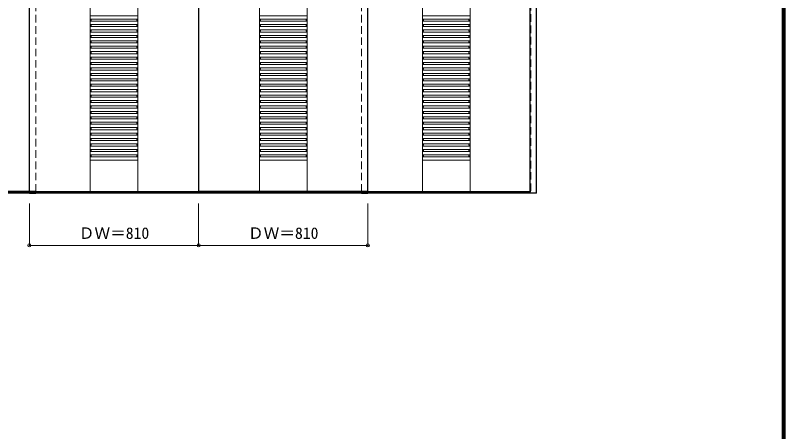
# Model space of a CAD drawing. Units: millimetres, scale not verified. Extents: x -6000 to 5700, y -4307 to 4260.
# Drawn here: x 2018 to 5700, y 276 to 2270 of the extents above; entities that cross this region are included whole.
import ezdxf
from ezdxf.enums import TextEntityAlignment as Align

# ---------------------------------------------------------------- set-up
doc = ezdxf.new("R2010")
doc.units = ezdxf.units.MM
doc.header["$LTSCALE"] = 30
doc.header["$PDMODE"] = 32
doc.header["$PDSIZE"] = 15
doc.linetypes.add('DASHED1', pattern=[1.8, 1.2, -0.6])
for name, color, linetype, lineweight in [('0-2_扉', 3, 'Continuous', 25), ('0-3_仕上げ', 4, 'Continuous', 9), ('0-4_枠', 3, 'Continuous', 25), ('0-B_寸法', 7, 'Continuous', 9), ('F-1_枠', 6, 'Continuous', 40)]:
    doc.layers.add(name, color=color, linetype=linetype, lineweight=lineweight)
doc.styles.add('ＭＳ ゴシック', font='')
doc.styles.get('ＭＳ ゴシック').set_extended_font_data('MS Gothic')

msp = doc.modelspace()

# ---------------------------------------------------------------- linework, layer by layer
at = {"layer": '0-2_扉'}
for p, q in [((2895, 3409), (2895, 1426)), ((2895, 3409), (2895, 1426)), ((2115, 1426), (1308, 1426)), ((2085, 1426), (2895, 1426)), ((3705, 1426), (2895, 1426)), ((3675, 1426), (4482, 1426))]:
    msp.add_line(p, q, dxfattribs=at)
for points in [[(2085, 1426), (2085, 3409), (2895, 3409)], [(3705, 1426), (3705, 3409), (2895, 3409)]]:
    msp.add_lwpolyline(points, dxfattribs=at)
at = {"layer": '0-3_仕上げ', "color": 7, "lineweight": 18}
for p, q in [((2376, 1426), (2376, 3409)), ((2604, 1426), (2604, 3409)), ((3186, 1426), (3186, 3409)), ((3414, 1426), (3414, 3409)), ((3966, 1426), (3966, 3409)), ((4194, 1426), (4194, 3409)), ((2604, 1576), (2376, 1576)), ((3186, 1576), (3414, 1576)), ((4194, 1576), (3966, 1576))]:
    msp.add_line(p, q, dxfattribs=at)
at = {"layer": '0-3_仕上げ'}
for p, q in [((2604, 2268), (2376, 2268)), ((2604, 2252), (2376, 2252)), ((2381, 2252), (2381, 2245.58)), ((2599, 2252), (2599, 2245.58)), ((3186, 2268), (3414, 2268)), ((3186, 2252), (3414, 2252)), ((3191, 2252), (3191, 2245.58)), ((3409, 2252), (3409, 2245.58)), ((4194, 2268), (3966, 2268)), ((4194, 2252), (3966, 2252)), ((3971, 2252), (3971, 2245.58)), ((4189, 2252), (4189, 2245.58)), ((2381, 2245.58), (2376, 2245.58)), ((2604, 2242), (2376, 2242)), ((2604, 2226), (2376, 2226)), ((2381, 2219.58), (2376, 2219.58)), ((2604, 2216), (2376, 2216)), ((2381, 2226), (2381, 2219.58)), ((2604, 2245.58), (2599, 2245.58)), ((2599, 2226), (2599, 2219.58)), ((2604, 2219.58), (2599, 2219.58)), ((3186, 2245.58), (3191, 2245.58)), ((3186, 2242), (3414, 2242)), ((3186, 2226), (3414, 2226)), ((3186, 2219.58), (3191, 2219.58)), ((3186, 2216), (3414, 2216)), ((3191, 2226), (3191, 2219.58)), ((3409, 2245.58), (3414, 2245.58)), ((3409, 2226), (3409, 2219.58)), ((3409, 2219.58), (3414, 2219.58)), ((3971, 2245.58), (3966, 2245.58)), ((4194, 2242), (3966, 2242)), ((4194, 2226), (3966, 2226)), ((3971, 2219.58), (3966, 2219.58)), ((4194, 2216), (3966, 2216)), ((3971, 2226), (3971, 2219.58)), ((4194, 2245.58), (4189, 2245.58)), ((4189, 2226), (4189, 2219.58)), ((4194, 2219.58), (4189, 2219.58)), ((2604, 2200), (2376, 2200)), ((2381, 2193.58), (2376, 2193.58)), ((2604, 2190), (2376, 2190)), ((2604, 2174), (2376, 2174)), ((2381, 2200), (2381, 2193.58)), ((2381, 2174), (2381, 2167.58)), ((2599, 2200), (2599, 2193.58)), ((2604, 2193.58), (2599, 2193.58)), ((2599, 2174), (2599, 2167.58)), ((3186, 2200), (3414, 2200)), ((3186, 2193.58), (3191, 2193.58)), ((3186, 2190), (3414, 2190)), ((3186, 2174), (3414, 2174)), ((3191, 2200), (3191, 2193.58)), ((3191, 2174), (3191, 2167.58)), ((3409, 2200), (3409, 2193.58)), ((3409, 2193.58), (3414, 2193.58)), ((3409, 2174), (3409, 2167.58)), ((4194, 2200), (3966, 2200)), ((3971, 2193.58), (3966, 2193.58)), ((4194, 2190), (3966, 2190)), ((4194, 2174), (3966, 2174)), ((3971, 2200), (3971, 2193.58)), ((3971, 2174), (3971, 2167.58)), ((4189, 2200), (4189, 2193.58)), ((4194, 2193.58), (4189, 2193.58)), ((4189, 2174), (4189, 2167.58)), ((2381, 2167.58), (2376, 2167.58)), ((2604, 2164), (2376, 2164)), ((2604, 2148), (2376, 2148)), ((2381, 2141.58), (2376, 2141.58)), ((2604, 2138), (2376, 2138)), ((2381, 2148), (2381, 2141.58)), ((2604, 2167.58), (2599, 2167.58)), ((2599, 2148), (2599, 2141.58)), ((2604, 2141.58), (2599, 2141.58)), ((3186, 2167.58), (3191, 2167.58)), ((3186, 2164), (3414, 2164)), ((3186, 2148), (3414, 2148)), ((3186, 2141.58), (3191, 2141.58)), ((3186, 2138), (3414, 2138)), ((3191, 2148), (3191, 2141.58)), ((3409, 2167.58), (3414, 2167.58)), ((3409, 2148), (3409, 2141.58)), ((3409, 2141.58), (3414, 2141.58)), ((3971, 2167.58), (3966, 2167.58)), ((4194, 2164), (3966, 2164)), ((4194, 2148), (3966, 2148)), ((3971, 2141.58), (3966, 2141.58)), ((4194, 2138), (3966, 2138)), ((3971, 2148), (3971, 2141.58)), ((4194, 2167.58), (4189, 2167.58)), ((4189, 2148), (4189, 2141.58)), ((4194, 2141.58), (4189, 2141.58)), ((2604, 2122), (2376, 2122)), ((2381, 2115.58), (2376, 2115.58)), ((2604, 2112), (2376, 2112)), ((2381, 2122), (2381, 2115.58)), ((2599, 2122), (2599, 2115.58)), ((2604, 2115.58), (2599, 2115.58)), ((3186, 2122), (3414, 2122)), ((3186, 2115.58), (3191, 2115.58)), ((3186, 2112), (3414, 2112)), ((3191, 2122), (3191, 2115.58)), ((3409, 2122), (3409, 2115.58)), ((3409, 2115.58), (3414, 2115.58)), ((4194, 2122), (3966, 2122)), ((3971, 2115.58), (3966, 2115.58)), ((4194, 2112), (3966, 2112)), ((3971, 2122), (3971, 2115.58)), ((4189, 2122), (4189, 2115.58)), ((4194, 2115.58), (4189, 2115.58)), ((2604, 2096), (2376, 2096)), ((2381, 2089.58), (2376, 2089.58)), ((2604, 2086), (2376, 2086)), ((2604, 2070), (2376, 2070)), ((2381, 2063.58), (2376, 2063.58)), ((2381, 2096), (2381, 2089.58)), ((2381, 2070), (2381, 2063.58)), ((2599, 2096), (2599, 2089.58)), ((2604, 2089.58), (2599, 2089.58)), ((2599, 2070), (2599, 2063.58)), ((2604, 2063.58), (2599, 2063.58)), ((3186, 2096), (3414, 2096)), ((3186, 2089.58), (3191, 2089.58)), ((3186, 2086), (3414, 2086)), ((3186, 2070), (3414, 2070)), ((3186, 2063.58), (3191, 2063.58)), ((3191, 2096), (3191, 2089.58)), ((3191, 2070), (3191, 2063.58)), ((3409, 2096), (3409, 2089.58)), ((3409, 2089.58), (3414, 2089.58)), ((3409, 2070), (3409, 2063.58)), ((3409, 2063.58), (3414, 2063.58)), ((4194, 2096), (3966, 2096)), ((3971, 2089.58), (3966, 2089.58)), ((4194, 2086), (3966, 2086)), ((4194, 2070), (3966, 2070)), ((3971, 2063.58), (3966, 2063.58)), ((3971, 2096), (3971, 2089.58)), ((3971, 2070), (3971, 2063.58)), ((4189, 2096), (4189, 2089.58)), ((4194, 2089.58), (4189, 2089.58)), ((4189, 2070), (4189, 2063.58)), ((4194, 2063.58), (4189, 2063.58)), ((2604, 2060), (2376, 2060)), ((2604, 2044), (2376, 2044)), ((2381, 2037.58), (2376, 2037.58)), ((2604, 2034), (2376, 2034)), ((2381, 2044), (2381, 2037.58)), ((2599, 2044), (2599, 2037.58)), ((2604, 2037.58), (2599, 2037.58)), ((3186, 2060), (3414, 2060)), ((3186, 2044), (3414, 2044)), ((3186, 2037.58), (3191, 2037.58)), ((3186, 2034), (3414, 2034)), ((3191, 2044), (3191, 2037.58)), ((3409, 2044), (3409, 2037.58)), ((3409, 2037.58), (3414, 2037.58)), ((4194, 2060), (3966, 2060)), ((4194, 2044), (3966, 2044)), ((3971, 2037.58), (3966, 2037.58)), ((4194, 2034), (3966, 2034)), ((3971, 2044), (3971, 2037.58)), ((4189, 2044), (4189, 2037.58)), ((4194, 2037.58), (4189, 2037.58)), ((2604, 2018), (2376, 2018)), ((2381, 2011.58), (2376, 2011.58)), ((2604, 2008), (2376, 2008)), ((2604, 1992), (2376, 1992)), ((2381, 2018), (2381, 2011.58)), ((2381, 1992), (2381, 1985.58)), ((2599, 2018), (2599, 2011.58)), ((2604, 2011.58), (2599, 2011.58)), ((2599, 1992), (2599, 1985.58)), ((3186, 2018), (3414, 2018)), ((3186, 2011.58), (3191, 2011.58)), ((3186, 2008), (3414, 2008)), ((3186, 1992), (3414, 1992)), ((3191, 2018), (3191, 2011.58)), ((3191, 1992), (3191, 1985.58)), ((3409, 2018), (3409, 2011.58)), ((3409, 2011.58), (3414, 2011.58)), ((3409, 1992), (3409, 1985.58)), ((4194, 2018), (3966, 2018)), ((3971, 2011.58), (3966, 2011.58)), ((4194, 2008), (3966, 2008)), ((4194, 1992), (3966, 1992)), ((3971, 2018), (3971, 2011.58)), ((3971, 1992), (3971, 1985.58)), ((4189, 2018), (4189, 2011.58)), ((4194, 2011.58), (4189, 2011.58)), ((4189, 1992), (4189, 1985.58)), ((2381, 1985.58), (2376, 1985.58)), ((2604, 1982), (2376, 1982)), ((2604, 1966), (2376, 1966)), ((2381, 1959.58), (2376, 1959.58)), ((2604, 1956), (2376, 1956)), ((2381, 1966), (2381, 1959.58)), ((2604, 1985.58), (2599, 1985.58)), ((2599, 1966), (2599, 1959.58)), ((2604, 1959.58), (2599, 1959.58)), ((3186, 1985.58), (3191, 1985.58)), ((3186, 1982), (3414, 1982)), ((3186, 1966), (3414, 1966)), ((3186, 1959.58), (3191, 1959.58)), ((3186, 1956), (3414, 1956)), ((3191, 1966), (3191, 1959.58)), ((3409, 1985.58), (3414, 1985.58)), ((3409, 1966), (3409, 1959.58)), ((3409, 1959.58), (3414, 1959.58)), ((3971, 1985.58), (3966, 1985.58)), ((4194, 1982), (3966, 1982)), ((4194, 1966), (3966, 1966)), ((3971, 1959.58), (3966, 1959.58)), ((4194, 1956), (3966, 1956)), ((3971, 1966), (3971, 1959.58)), ((4194, 1985.58), (4189, 1985.58)), ((4189, 1966), (4189, 1959.58)), ((4194, 1959.58), (4189, 1959.58)), ((2604, 1940), (2376, 1940)), ((2381, 1933.58), (2376, 1933.58)), ((2604, 1930), (2376, 1930)), ((2381, 1940), (2381, 1933.58)), ((2599, 1940), (2599, 1933.58)), ((2604, 1933.58), (2599, 1933.58)), ((3186, 1940), (3414, 1940)), ((3186, 1933.58), (3191, 1933.58)), ((3186, 1930), (3414, 1930)), ((3191, 1940), (3191, 1933.58)), ((3409, 1940), (3409, 1933.58)), ((3409, 1933.58), (3414, 1933.58)), ((4194, 1940), (3966, 1940)), ((3971, 1933.58), (3966, 1933.58)), ((4194, 1930), (3966, 1930)), ((3971, 1940), (3971, 1933.58)), ((4189, 1940), (4189, 1933.58)), ((4194, 1933.58), (4189, 1933.58)), ((2604, 1914), (2376, 1914)), ((2381, 1907.58), (2376, 1907.58)), ((2604, 1904), (2376, 1904)), ((2604, 1888), (2376, 1888)), ((2381, 1881.58), (2376, 1881.58)), ((2604, 1878), (2376, 1878)), ((2381, 1914), (2381, 1907.58)), ((2381, 1888), (2381, 1881.58)), ((2599, 1914), (2599, 1907.58)), ((2604, 1907.58), (2599, 1907.58)), ((2599, 1888), (2599, 1881.58)), ((2604, 1881.58), (2599, 1881.58)), ((3186, 1914), (3414, 1914)), ((3186, 1907.58), (3191, 1907.58)), ((3186, 1904), (3414, 1904)), ((3186, 1888), (3414, 1888)), ((3186, 1881.58), (3191, 1881.58)), ((3186, 1878), (3414, 1878)), ((3191, 1914), (3191, 1907.58)), ((3191, 1888), (3191, 1881.58)), ((3409, 1914), (3409, 1907.58)), ((3409, 1907.58), (3414, 1907.58)), ((3409, 1888), (3409, 1881.58)), ((3409, 1881.58), (3414, 1881.58)), ((4194, 1914), (3966, 1914)), ((3971, 1907.58), (3966, 1907.58)), ((4194, 1904), (3966, 1904)), ((4194, 1888), (3966, 1888)), ((3971, 1881.58), (3966, 1881.58)), ((4194, 1878), (3966, 1878)), ((3971, 1914), (3971, 1907.58)), ((3971, 1888), (3971, 1881.58)), ((4189, 1914), (4189, 1907.58)), ((4194, 1907.58), (4189, 1907.58)), ((4189, 1888), (4189, 1881.58)), ((4194, 1881.58), (4189, 1881.58)), ((2604, 1862), (2376, 1862)), ((2381, 1855.58), (2376, 1855.58)), ((2604, 1852), (2376, 1852)), ((2381, 1862), (2381, 1855.58)), ((2599, 1862), (2599, 1855.58)), ((2604, 1855.58), (2599, 1855.58)), ((3186, 1862), (3414, 1862)), ((3186, 1855.58), (3191, 1855.58)), ((3186, 1852), (3414, 1852)), ((3191, 1862), (3191, 1855.58)), ((3409, 1862), (3409, 1855.58)), ((3409, 1855.58), (3414, 1855.58)), ((4194, 1862), (3966, 1862)), ((3971, 1855.58), (3966, 1855.58)), ((4194, 1852), (3966, 1852)), ((3971, 1862), (3971, 1855.58)), ((4189, 1862), (4189, 1855.58)), ((4194, 1855.58), (4189, 1855.58)), ((2604, 1836), (2376, 1836)), ((2381, 1829.58), (2376, 1829.58)), ((2604, 1826), (2376, 1826)), ((2604, 1810), (2376, 1810)), ((2381, 1836), (2381, 1829.58)), ((2381, 1810), (2381, 1803.58)), ((2599, 1836), (2599, 1829.58)), ((2604, 1829.58), (2599, 1829.58)), ((2599, 1810), (2599, 1803.58)), ((3186, 1836), (3414, 1836)), ((3186, 1829.58), (3191, 1829.58)), ((3186, 1826), (3414, 1826)), ((3186, 1810), (3414, 1810)), ((3191, 1836), (3191, 1829.58)), ((3191, 1810), (3191, 1803.58)), ((3409, 1836), (3409, 1829.58)), ((3409, 1829.58), (3414, 1829.58)), ((3409, 1810), (3409, 1803.58)), ((4194, 1836), (3966, 1836)), ((3971, 1829.58), (3966, 1829.58)), ((4194, 1826), (3966, 1826)), ((4194, 1810), (3966, 1810)), ((3971, 1836), (3971, 1829.58)), ((3971, 1810), (3971, 1803.58)), ((4189, 1836), (4189, 1829.58)), ((4194, 1829.58), (4189, 1829.58)), ((4189, 1810), (4189, 1803.58)), ((2381, 1803.58), (2376, 1803.58)), ((2604, 1800), (2376, 1800)), ((2604, 1784), (2376, 1784)), ((2381, 1777.58), (2376, 1777.58)), ((2604, 1774), (2376, 1774)), ((2381, 1784), (2381, 1777.58)), ((2604, 1803.58), (2599, 1803.58)), ((2599, 1784), (2599, 1777.58)), ((2604, 1777.58), (2599, 1777.58)), ((3186, 1803.58), (3191, 1803.58)), ((3186, 1800), (3414, 1800)), ((3186, 1784), (3414, 1784)), ((3186, 1777.58), (3191, 1777.58)), ((3186, 1774), (3414, 1774)), ((3191, 1784), (3191, 1777.58)), ((3409, 1803.58), (3414, 1803.58)), ((3409, 1784), (3409, 1777.58)), ((3409, 1777.58), (3414, 1777.58)), ((3971, 1803.58), (3966, 1803.58)), ((4194, 1800), (3966, 1800)), ((4194, 1784), (3966, 1784)), ((3971, 1777.58), (3966, 1777.58)), ((4194, 1774), (3966, 1774)), ((3971, 1784), (3971, 1777.58)), ((4194, 1803.58), (4189, 1803.58)), ((4189, 1784), (4189, 1777.58)), ((4194, 1777.58), (4189, 1777.58)), ((2604, 1758), (2376, 1758)), ((2381, 1751.58), (2376, 1751.58)), ((2604, 1748), (2376, 1748)), ((2604, 1732), (2376, 1732)), ((2381, 1758), (2381, 1751.58)), ((2381, 1732), (2381, 1725.58)), ((2599, 1758), (2599, 1751.58)), ((2604, 1751.58), (2599, 1751.58)), ((2599, 1732), (2599, 1725.58)), ((3186, 1758), (3414, 1758)), ((3186, 1751.58), (3191, 1751.58)), ((3186, 1748), (3414, 1748)), ((3186, 1732), (3414, 1732)), ((3191, 1758), (3191, 1751.58)), ((3191, 1732), (3191, 1725.58)), ((3409, 1758), (3409, 1751.58)), ((3409, 1751.58), (3414, 1751.58)), ((3409, 1732), (3409, 1725.58)), ((4194, 1758), (3966, 1758)), ((3971, 1751.58), (3966, 1751.58)), ((4194, 1748), (3966, 1748)), ((4194, 1732), (3966, 1732)), ((3971, 1758), (3971, 1751.58)), ((3971, 1732), (3971, 1725.58)), ((4189, 1758), (4189, 1751.58)), ((4194, 1751.58), (4189, 1751.58)), ((4189, 1732), (4189, 1725.58)), ((2381, 1725.58), (2376, 1725.58)), ((2604, 1722), (2376, 1722)), ((2604, 1706), (2376, 1706)), ((2381, 1699.58), (2376, 1699.58)), ((2604, 1696), (2376, 1696)), ((2381, 1706), (2381, 1699.58)), ((2604, 1725.58), (2599, 1725.58)), ((2599, 1706), (2599, 1699.58)), ((2604, 1699.58), (2599, 1699.58)), ((3186, 1725.58), (3191, 1725.58)), ((3186, 1722), (3414, 1722)), ((3186, 1706), (3414, 1706)), ((3186, 1699.58), (3191, 1699.58)), ((3186, 1696), (3414, 1696)), ((3191, 1706), (3191, 1699.58)), ((3409, 1725.58), (3414, 1725.58)), ((3409, 1706), (3409, 1699.58)), ((3409, 1699.58), (3414, 1699.58)), ((3971, 1725.58), (3966, 1725.58)), ((4194, 1722), (3966, 1722)), ((4194, 1706), (3966, 1706)), ((3971, 1699.58), (3966, 1699.58)), ((4194, 1696), (3966, 1696)), ((3971, 1706), (3971, 1699.58)), ((4194, 1725.58), (4189, 1725.58)), ((4189, 1706), (4189, 1699.58)), ((4194, 1699.58), (4189, 1699.58)), ((2604, 1680), (2376, 1680)), ((2381, 1673.58), (2376, 1673.58)), ((2604, 1670), (2376, 1670)), ((2381, 1680), (2381, 1673.58)), ((2599, 1680), (2599, 1673.58)), ((2604, 1673.58), (2599, 1673.58)), ((3186, 1680), (3414, 1680)), ((3186, 1673.58), (3191, 1673.58)), ((3186, 1670), (3414, 1670)), ((3191, 1680), (3191, 1673.58)), ((3409, 1680), (3409, 1673.58)), ((3409, 1673.58), (3414, 1673.58)), ((4194, 1680), (3966, 1680)), ((3971, 1673.58), (3966, 1673.58)), ((4194, 1670), (3966, 1670)), ((3971, 1680), (3971, 1673.58)), ((4189, 1680), (4189, 1673.58)), ((4194, 1673.58), (4189, 1673.58)), ((2604, 1654), (2376, 1654)), ((2381, 1647.58), (2376, 1647.58)), ((2604, 1644), (2376, 1644)), ((2604, 1628), (2376, 1628)), ((2381, 1621.58), (2376, 1621.58)), ((2381, 1654), (2381, 1647.58)), ((2381, 1628), (2381, 1621.58)), ((2599, 1654), (2599, 1647.58)), ((2604, 1647.58), (2599, 1647.58)), ((2599, 1628), (2599, 1621.58)), ((2604, 1621.58), (2599, 1621.58)), ((3186, 1654), (3414, 1654)), ((3186, 1647.58), (3191, 1647.58)), ((3186, 1644), (3414, 1644)), ((3186, 1628), (3414, 1628)), ((3186, 1621.58), (3191, 1621.58)), ((3191, 1654), (3191, 1647.58)), ((3191, 1628), (3191, 1621.58)), ((3409, 1654), (3409, 1647.58)), ((3409, 1647.58), (3414, 1647.58)), ((3409, 1628), (3409, 1621.58)), ((3409, 1621.58), (3414, 1621.58)), ((4194, 1654), (3966, 1654)), ((3971, 1647.58), (3966, 1647.58)), ((4194, 1644), (3966, 1644)), ((4194, 1628), (3966, 1628)), ((3971, 1621.58), (3966, 1621.58)), ((3971, 1654), (3971, 1647.58)), ((3971, 1628), (3971, 1621.58)), ((4189, 1654), (4189, 1647.58)), ((4194, 1647.58), (4189, 1647.58)), ((4189, 1628), (4189, 1621.58)), ((4194, 1621.58), (4189, 1621.58)), ((2604, 1618), (2376, 1618)), ((2604, 1602), (2376, 1602)), ((2381, 1595.58), (2376, 1595.58)), ((2604, 1592), (2376, 1592)), ((2381, 1602), (2381, 1595.58)), ((2599, 1602), (2599, 1595.58)), ((2604, 1595.58), (2599, 1595.58)), ((3186, 1618), (3414, 1618)), ((3186, 1602), (3414, 1602)), ((3186, 1595.58), (3191, 1595.58)), ((3186, 1592), (3414, 1592)), ((3191, 1602), (3191, 1595.58)), ((3409, 1602), (3409, 1595.58)), ((3409, 1595.58), (3414, 1595.58)), ((4194, 1618), (3966, 1618)), ((4194, 1602), (3966, 1602)), ((3971, 1595.58), (3966, 1595.58)), ((4194, 1592), (3966, 1592)), ((3971, 1602), (3971, 1595.58)), ((4189, 1602), (4189, 1595.58)), ((4194, 1595.58), (4189, 1595.58))]:
    msp.add_line(p, q, dxfattribs=at)
at = {"layer": '0-4_枠'}
for p, q in [((4482, 1418), (4482, 3453)), ((4512, 1418), (4512, 3453)), ((4482, 1421), (1308, 1421)), ((4482, 1418), (1308, 1418)), ((2085, 1418), (2115, 1418)), ((3675, 1418), (3705, 1418)), ((4512, 1418), (4482, 1418))]:
    msp.add_line(p, q, dxfattribs=at)
at = {"layer": '0-4_枠', "color": 4, "linetype": 'DASHED1', "lineweight": 9}
for p, q in [((2115, 1426), (2115, 3409)), ((3675, 1426), (3675, 3409)), ((4485, 3409), (4485, 1426)), ((4482, 1426), (4485, 1426))]:
    msp.add_line(p, q, dxfattribs=at)
at = {"layer": '0-B_寸法', "color": 4}
for p, q in [((2085, 1168), (2085, 1368)), ((2895, 1168), (2895, 1368)), ((3705, 1168), (3705, 1368)), ((2085, 1168), (3705, 1168))]:
    msp.add_line(p, q, dxfattribs=at)
at = {"layer": '0-B_寸法'}
for p in [(2085, 1168), (2895, 1168), (3705, 1168)]:
    msp.add_point(p, dxfattribs=at)
at = {"layer": 'F-1_枠'}
for p, q in [((5690, 4175), (5690, -4205)), ((5695, 4175), (5695, -4205)), ((5700, 4175), (5700, -4205))]:
    msp.add_line(p, q, dxfattribs=at)

# ---------------------------------------------------------------- texts
at = {"layer": '0-B_寸法', "style": 'ＭＳ ゴシック'}
for p in [(2321.25, 1183), (3131.25, 1183)]:
    msp.add_text('ＤＷ＝810', height=54.99, dxfattribs=at).set_placement(p, align=Align.BOTTOM_LEFT)

doc.saveas('drawing.dxf')
